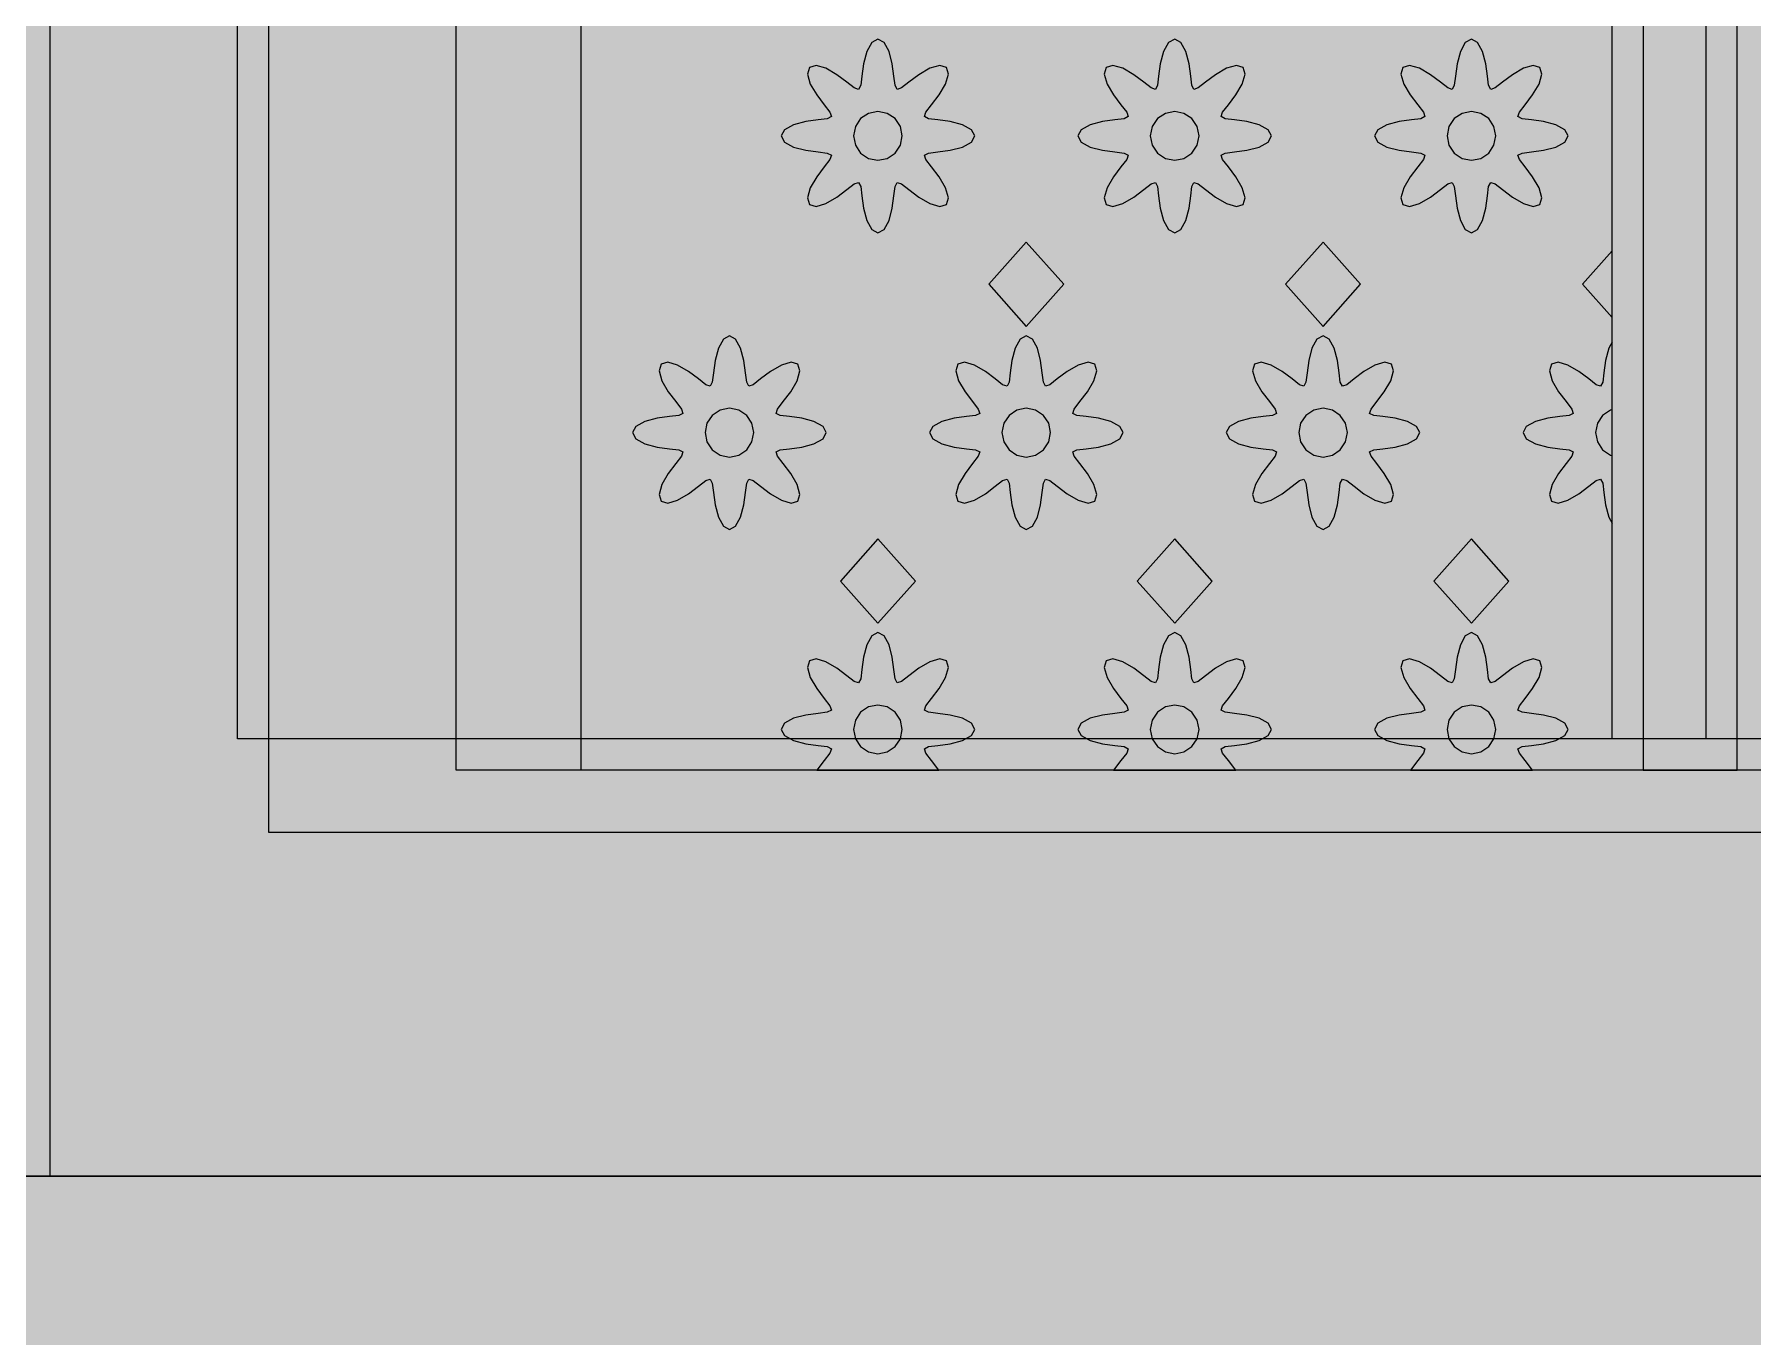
# Model space of a CAD drawing. Extents: x -18 to 1006, y -14 to 799.
# Drawn here: x 593.5 to 648.5, y 236.9 to 278.6 of the extents above; entities that cross this region are included whole.
import ezdxf

# ---------------------------------------------------------------- set-up
doc = ezdxf.new("R2010")
doc.units = 0
for name, color, linetype, lineweight, true_color in [('00_WHITE_BACKGROUND', 7, 'Continuous', 18, 0xffffff), ('01_STRUCTURE', 7, 'Continuous', 18, 0x000000), ('03_FRAMES_DOORS', 7, 'Continuous', 18, 0x000000), ('06_ORNAMENT', 7, 'Continuous', 18, 0x000000), ('07_RAILINGS', 7, 'Continuous', 18, 0x000000)]:
    doc.layers.add(name, color=color, linetype=linetype, lineweight=lineweight, true_color=true_color)

msp = doc.modelspace()

# ---------------------------------------------------------------- linework, layer by layer
at = {"layer": '00_WHITE_BACKGROUND', "color": 7, "lineweight": 18, "true_color": 0xffffff}
msp.add_solid([(-18, -14), (1006, -14), (-18, 799), (1006, 799)], dxfattribs=at)
at = {"layer": '01_STRUCTURE', "color": 7, "lineweight": 18, "true_color": 0x000000}
for points in [[(688, 499), (688, 524), (593, 524), (593, 242), (698, 242), (698, 243), (699, 243), (699, 499)], [(580, 242), (580, 24), (714, 24), (714, 242)]]:
    msp.add_lwpolyline(points, close=True, dxfattribs=at)
msp.add_lwpolyline([(692, 356), (692, 253), (601, 253), (601, 356)], dxfattribs=at)
at = {"layer": '03_FRAMES_DOORS', "color": 7, "lineweight": 18, "true_color": 0x000000}
msp.add_lwpolyline([(648, 365), (645, 365), (645, 255), (648, 255)], close=True, dxfattribs=at)
for points in [[(686, 350), (686, 255), (607, 255), (607, 350)], [(682, 346), (682, 255), (611, 255), (611, 346)]]:
    msp.add_lwpolyline(points, dxfattribs=at)
at = {"layer": '06_ORNAMENT', "color": 7, "lineweight": 18, "true_color": 0x000000}
for points in [[(623.4939, 275.49962), (623.20466, 275.65946), (622.81073, 275.76302), (622.4164, 275.81688), (622.12084, 275.85359), (621.98929, 275.92027), (622.03516, 276.06044), (622.21819, 276.29539), (622.45894, 276.61231), (622.66427, 276.96409), (622.75576, 277.28164), (622.69203, 277.49542), (622.47825, 277.55915), (622.1607, 277.46765), (621.80892, 277.26233), (621.492, 277.02158), (621.25706, 276.83854), (621.11689, 276.79268), (621.0502, 276.92422), (621.0135, 277.21978), (620.95963, 277.61412), (620.85608, 278.00805), (620.69623, 278.29729), (620.5, 278.40339), (620.30377, 278.29729), (620.14392, 278.00805), (620.04037, 277.61412), (619.9865, 277.21978), (619.9498, 276.92422), (619.88311, 276.79268), (619.74294, 276.83854), (619.508, 277.02158), (619.19108, 277.26233), (618.8393, 277.46765), (618.52175, 277.55915), (618.30797, 277.49542), (618.24424, 277.28164), (618.33573, 276.96409), (618.54106, 276.61231), (618.78181, 276.29539), (618.96484, 276.06044), (619.01071, 275.92027), (618.87916, 275.85359), (618.5836, 275.81688), (618.18927, 275.76302), (617.79534, 275.65946), (617.5061, 275.49962), (617.4, 275.30339), (617.5061, 275.10716), (617.79534, 274.94731), (618.18927, 274.84375), (618.5836, 274.78989), (618.87916, 274.75319), (619.01071, 274.6865), (618.96484, 274.54633), (618.78181, 274.31139), (618.54106, 273.99446), (618.33573, 273.64268), (618.24424, 273.32514), (618.30797, 273.11136), (618.52175, 273.04762), (618.8393, 273.13912), (619.19108, 273.34444), (619.508, 273.58519), (619.74294, 273.76823), (619.88311, 273.81409), (619.9498, 273.68255), (619.9865, 273.38699), (620.04037, 272.99266), (620.14392, 272.59872), (620.30377, 272.30949), (620.5, 272.20339), (620.69623, 272.30949), (620.85608, 272.59872), (620.95963, 272.99266), (621.0135, 273.38699), (621.0502, 273.68255), (621.11689, 273.81409), (621.25706, 273.76823), (621.492, 273.58519), (621.80892, 273.34444), (622.1607, 273.13912), (622.47825, 273.04762), (622.69203, 273.11136), (622.75576, 273.32514), (622.66427, 273.64268), (622.45894, 273.99446), (622.21819, 274.31139), (622.03516, 274.54633), (621.98929, 274.6865), (622.12084, 274.75319), (622.4164, 274.78989), (622.81073, 274.84375), (623.20466, 274.94731), (623.4939, 275.10716), (623.6, 275.30339)], [(632.9939, 275.49962), (632.70466, 275.65946), (632.31073, 275.76302), (631.9164, 275.81688), (631.62084, 275.85359), (631.48929, 275.92027), (631.53516, 276.06044), (631.71819, 276.29539), (631.95894, 276.61231), (632.16427, 276.96409), (632.25576, 277.28164), (632.19203, 277.49542), (631.97825, 277.55915), (631.6607, 277.46765), (631.30892, 277.26233), (630.992, 277.02158), (630.75706, 276.83854), (630.61689, 276.79268), (630.5502, 276.92422), (630.5135, 277.21978), (630.45963, 277.61412), (630.35608, 278.00805), (630.19623, 278.29729), (630, 278.40339), (629.80377, 278.29729), (629.64392, 278.00805), (629.54037, 277.61412), (629.4865, 277.21978), (629.4498, 276.92422), (629.38311, 276.79268), (629.24294, 276.83854), (629.008, 277.02158), (628.69108, 277.26233), (628.3393, 277.46765), (628.02175, 277.55915), (627.80797, 277.49542), (627.74424, 277.28164), (627.83573, 276.96409), (628.04106, 276.61231), (628.28181, 276.29539), (628.46484, 276.06044), (628.51071, 275.92027), (628.37916, 275.85359), (628.0836, 275.81688), (627.68927, 275.76302), (627.29534, 275.65946), (627.0061, 275.49962), (626.9, 275.30339), (627.0061, 275.10716), (627.29534, 274.94731), (627.68927, 274.84375), (628.0836, 274.78989), (628.37916, 274.75319), (628.51071, 274.6865), (628.46484, 274.54633), (628.28181, 274.31139), (628.04106, 273.99446), (627.83573, 273.64268), (627.74424, 273.32514), (627.80797, 273.11136), (628.02175, 273.04762), (628.3393, 273.13912), (628.69108, 273.34444), (629.008, 273.58519), (629.24294, 273.76823), (629.38311, 273.81409), (629.4498, 273.68255), (629.4865, 273.38699), (629.54037, 272.99266), (629.64392, 272.59872), (629.80377, 272.30949), (630, 272.20339), (630.19623, 272.30949), (630.35608, 272.59872), (630.45963, 272.99266), (630.5135, 273.38699), (630.5502, 273.68255), (630.61689, 273.81409), (630.75706, 273.76823), (630.992, 273.58519), (631.30892, 273.34444), (631.6607, 273.13912), (631.97825, 273.04762), (632.19203, 273.11136), (632.25576, 273.32514), (632.16427, 273.64268), (631.95894, 273.99446), (631.71819, 274.31139), (631.53516, 274.54633), (631.48929, 274.6865), (631.62084, 274.75319), (631.9164, 274.78989), (632.31073, 274.84375), (632.70466, 274.94731), (632.9939, 275.10716), (633.1, 275.30339)], [(642.4939, 275.49962), (642.20466, 275.65946), (641.81073, 275.76302), (641.4164, 275.81688), (641.12084, 275.85359), (640.98929, 275.92027), (641.03516, 276.06044), (641.21819, 276.29539), (641.45894, 276.61231), (641.66427, 276.96409), (641.75576, 277.28164), (641.69203, 277.49542), (641.47825, 277.55915), (641.1607, 277.46765), (640.80892, 277.26233), (640.492, 277.02158), (640.25706, 276.83854), (640.11689, 276.79268), (640.0502, 276.92422), (640.0135, 277.21978), (639.95963, 277.61412), (639.85608, 278.00805), (639.69623, 278.29729), (639.5, 278.40339), (639.30377, 278.29729), (639.14392, 278.00805), (639.04037, 277.61412), (638.9865, 277.21978), (638.9498, 276.92422), (638.88311, 276.79268), (638.74294, 276.83854), (638.508, 277.02158), (638.19108, 277.26233), (637.8393, 277.46765), (637.52175, 277.55915), (637.30797, 277.49542), (637.24424, 277.28164), (637.33573, 276.96409), (637.54106, 276.61231), (637.78181, 276.29539), (637.96484, 276.06044), (638.01071, 275.92027), (637.87916, 275.85359), (637.5836, 275.81688), (637.18927, 275.76302), (636.79534, 275.65946), (636.5061, 275.49962), (636.4, 275.30339), (636.5061, 275.10716), (636.79534, 274.94731), (637.18927, 274.84375), (637.5836, 274.78989), (637.87916, 274.75319), (638.01071, 274.6865), (637.96484, 274.54633), (637.78181, 274.31139), (637.54106, 273.99446), (637.33573, 273.64268), (637.24424, 273.32514), (637.30797, 273.11136), (637.52175, 273.04762), (637.8393, 273.13912), (638.19108, 273.34444), (638.508, 273.58519), (638.74294, 273.76823), (638.88311, 273.81409), (638.9498, 273.68255), (638.9865, 273.38699), (639.04037, 272.99266), (639.14392, 272.59872), (639.30377, 272.30949), (639.5, 272.20339), (639.69623, 272.30949), (639.85608, 272.59872), (639.95963, 272.99266), (640.0135, 273.38699), (640.0502, 273.68255), (640.11689, 273.81409), (640.25706, 273.76823), (640.492, 273.58519), (640.80892, 273.34444), (641.1607, 273.13912), (641.47825, 273.04762), (641.69203, 273.11136), (641.75576, 273.32514), (641.66427, 273.64268), (641.45894, 273.99446), (641.21819, 274.31139), (641.03516, 274.54633), (640.98929, 274.6865), (641.12084, 274.75319), (641.4164, 274.78989), (641.81073, 274.84375), (642.20466, 274.94731), (642.4939, 275.10716), (642.6, 275.30339)], [(621.22063, 275.60188), (621.05154, 275.85493), (620.79849, 276.02401), (620.5, 276.08339), (620.20151, 276.02401), (619.94846, 275.85493), (619.77937, 275.60188), (619.72, 275.30339), (619.77937, 275.00489), (619.94846, 274.75184), (620.20151, 274.58276), (620.5, 274.52339), (620.79849, 274.58276), (621.05154, 274.75184), (621.22063, 275.00489), (621.28, 275.30339)], [(630.72063, 275.60188), (630.55154, 275.85493), (630.29849, 276.02401), (630, 276.08339), (629.70151, 276.02401), (629.44846, 275.85493), (629.27937, 275.60188), (629.22, 275.30339), (629.27937, 275.00489), (629.44846, 274.75184), (629.70151, 274.58276), (630, 274.52339), (630.29849, 274.58276), (630.55154, 274.75184), (630.72063, 275.00489), (630.78, 275.30339)], [(640.22063, 275.60188), (640.05154, 275.85493), (639.79849, 276.02401), (639.5, 276.08339), (639.20151, 276.02401), (638.94846, 275.85493), (638.77937, 275.60188), (638.72, 275.30339), (638.77937, 275.00489), (638.94846, 274.75184), (639.20151, 274.58276), (639.5, 274.52339), (639.79849, 274.58276), (640.05154, 274.75184), (640.22063, 275.00489), (640.28, 275.30339)], [(624.05, 270.55339), (625.25, 269.20339), (626.45, 270.55339), (625.25, 271.90339)], [(633.55, 270.55339), (634.75, 269.20339), (635.95, 270.55339), (634.75, 271.90339)], [(643.05, 270.55339), (644, 269.48464), (644, 271.62214)], [(618.7439, 265.99962), (618.45466, 266.15946), (618.06073, 266.26302), (617.6664, 266.31688), (617.37084, 266.35359), (617.23929, 266.42027), (617.28516, 266.56044), (617.46819, 266.79539), (617.70894, 267.11231), (617.91427, 267.46409), (618.00576, 267.78164), (617.94203, 267.99542), (617.72825, 268.05915), (617.4107, 267.96765), (617.05892, 267.76233), (616.742, 267.52158), (616.50706, 267.33854), (616.36689, 267.29268), (616.3002, 267.42422), (616.2635, 267.71978), (616.20963, 268.11412), (616.10608, 268.50805), (615.94623, 268.79729), (615.75, 268.90339), (615.55377, 268.79729), (615.39392, 268.50805), (615.29037, 268.11412), (615.2365, 267.71978), (615.1998, 267.42422), (615.13311, 267.29268), (614.99294, 267.33854), (614.758, 267.52158), (614.44108, 267.76233), (614.0893, 267.96765), (613.77175, 268.05915), (613.55797, 267.99542), (613.49424, 267.78164), (613.58573, 267.46409), (613.79106, 267.11231), (614.03181, 266.79539), (614.21484, 266.56044), (614.26071, 266.42027), (614.12916, 266.35359), (613.8336, 266.31688), (613.43927, 266.26302), (613.04534, 266.15946), (612.7561, 265.99962), (612.65, 265.80339), (612.7561, 265.60716), (613.04534, 265.44731), (613.43927, 265.34375), (613.8336, 265.28989), (614.12916, 265.25319), (614.26071, 265.1865), (614.21484, 265.04633), (614.03181, 264.81139), (613.79106, 264.49446), (613.58573, 264.14268), (613.49424, 263.82514), (613.55797, 263.61136), (613.77175, 263.54762), (614.0893, 263.63912), (614.44108, 263.84444), (614.758, 264.08519), (614.99294, 264.26823), (615.13311, 264.31409), (615.1998, 264.18255), (615.2365, 263.88699), (615.29037, 263.49266), (615.39392, 263.09872), (615.55377, 262.80949), (615.75, 262.70339), (615.94623, 262.80949), (616.10608, 263.09872), (616.20963, 263.49266), (616.2635, 263.88699), (616.3002, 264.18255), (616.36689, 264.31409), (616.50706, 264.26823), (616.742, 264.08519), (617.05892, 263.84444), (617.4107, 263.63912), (617.72825, 263.54762), (617.94203, 263.61136), (618.00576, 263.82514), (617.91427, 264.14268), (617.70894, 264.49446), (617.46819, 264.81139), (617.28516, 265.04633), (617.23929, 265.1865), (617.37084, 265.25319), (617.6664, 265.28989), (618.06073, 265.34375), (618.45466, 265.44731), (618.7439, 265.60716), (618.85, 265.80339)], [(628.2439, 265.99962), (627.95466, 266.15946), (627.56073, 266.26302), (627.1664, 266.31688), (626.87084, 266.35359), (626.73929, 266.42027), (626.78516, 266.56044), (626.96819, 266.79539), (627.20894, 267.11231), (627.41427, 267.46409), (627.50576, 267.78164), (627.44203, 267.99542), (627.22825, 268.05915), (626.9107, 267.96765), (626.55892, 267.76233), (626.242, 267.52158), (626.00706, 267.33854), (625.86689, 267.29268), (625.8002, 267.42422), (625.7635, 267.71978), (625.70963, 268.11412), (625.60608, 268.50805), (625.44623, 268.79729), (625.25, 268.90339), (625.05377, 268.79729), (624.89392, 268.50805), (624.79037, 268.11412), (624.7365, 267.71978), (624.6998, 267.42422), (624.63311, 267.29268), (624.49294, 267.33854), (624.258, 267.52158), (623.94108, 267.76233), (623.5893, 267.96765), (623.27175, 268.05915), (623.05797, 267.99542), (622.99424, 267.78164), (623.08573, 267.46409), (623.29106, 267.11231), (623.53181, 266.79539), (623.71484, 266.56044), (623.76071, 266.42027), (623.62916, 266.35359), (623.3336, 266.31688), (622.93927, 266.26302), (622.54534, 266.15946), (622.2561, 265.99962), (622.15, 265.80339), (622.2561, 265.60716), (622.54534, 265.44731), (622.93927, 265.34375), (623.3336, 265.28989), (623.62916, 265.25319), (623.76071, 265.1865), (623.71484, 265.04633), (623.53181, 264.81139), (623.29106, 264.49446), (623.08573, 264.14268), (622.99424, 263.82514), (623.05797, 263.61136), (623.27175, 263.54762), (623.5893, 263.63912), (623.94108, 263.84444), (624.258, 264.08519), (624.49294, 264.26823), (624.63311, 264.31409), (624.6998, 264.18255), (624.7365, 263.88699), (624.79037, 263.49266), (624.89392, 263.09872), (625.05377, 262.80949), (625.25, 262.70339), (625.44623, 262.80949), (625.60608, 263.09872), (625.70963, 263.49266), (625.7635, 263.88699), (625.8002, 264.18255), (625.86689, 264.31409), (626.00706, 264.26823), (626.242, 264.08519), (626.55892, 263.84444), (626.9107, 263.63912), (627.22825, 263.54762), (627.44203, 263.61136), (627.50576, 263.82514), (627.41427, 264.14268), (627.20894, 264.49446), (626.96819, 264.81139), (626.78516, 265.04633), (626.73929, 265.1865), (626.87084, 265.25319), (627.1664, 265.28989), (627.56073, 265.34375), (627.95466, 265.44731), (628.2439, 265.60716), (628.35, 265.80339)], [(637.7439, 265.99962), (637.45466, 266.15946), (637.06073, 266.26302), (636.6664, 266.31688), (636.37084, 266.35359), (636.23929, 266.42027), (636.28516, 266.56044), (636.46819, 266.79539), (636.70894, 267.11231), (636.91427, 267.46409), (637.00576, 267.78164), (636.94203, 267.99542), (636.72825, 268.05915), (636.4107, 267.96765), (636.05892, 267.76233), (635.742, 267.52158), (635.50706, 267.33854), (635.36689, 267.29268), (635.3002, 267.42422), (635.2635, 267.71978), (635.20963, 268.11412), (635.10608, 268.50805), (634.94623, 268.79729), (634.75, 268.90339), (634.55377, 268.79729), (634.39392, 268.50805), (634.29037, 268.11412), (634.2365, 267.71978), (634.1998, 267.42422), (634.13311, 267.29268), (633.99294, 267.33854), (633.758, 267.52158), (633.44108, 267.76233), (633.0893, 267.96765), (632.77175, 268.05915), (632.55797, 267.99542), (632.49424, 267.78164), (632.58573, 267.46409), (632.79106, 267.11231), (633.03181, 266.79539), (633.21484, 266.56044), (633.26071, 266.42027), (633.12916, 266.35359), (632.8336, 266.31688), (632.43927, 266.26302), (632.04534, 266.15946), (631.7561, 265.99962), (631.65, 265.80339), (631.7561, 265.60716), (632.04534, 265.44731), (632.43927, 265.34375), (632.8336, 265.28989), (633.12916, 265.25319), (633.26071, 265.1865), (633.21484, 265.04633), (633.03181, 264.81139), (632.79106, 264.49446), (632.58573, 264.14268), (632.49424, 263.82514), (632.55797, 263.61136), (632.77175, 263.54762), (633.0893, 263.63912), (633.44108, 263.84444), (633.758, 264.08519), (633.99294, 264.26823), (634.13311, 264.31409), (634.1998, 264.18255), (634.2365, 263.88699), (634.29037, 263.49266), (634.39392, 263.09872), (634.55377, 262.80949), (634.75, 262.70339), (634.94623, 262.80949), (635.10608, 263.09872), (635.20963, 263.49266), (635.2635, 263.88699), (635.3002, 264.18255), (635.36689, 264.31409), (635.50706, 264.26823), (635.742, 264.08519), (636.05892, 263.84444), (636.4107, 263.63912), (636.72825, 263.54762), (636.94203, 263.61136), (637.00576, 263.82514), (636.91427, 264.14268), (636.70894, 264.49446), (636.46819, 264.81139), (636.28516, 265.04633), (636.23929, 265.1865), (636.37084, 265.25319), (636.6664, 265.28989), (637.06073, 265.34375), (637.45466, 265.44731), (637.7439, 265.60716), (637.85, 265.80339)], [(643.89392, 268.50805), (643.79037, 268.11412), (643.7365, 267.71978), (643.6998, 267.42422), (643.63311, 267.29268), (643.49294, 267.33854), (643.258, 267.52158), (642.94108, 267.76233), (642.5893, 267.96765), (642.27175, 268.05915), (642.05797, 267.99542), (641.99424, 267.78164), (642.08573, 267.46409), (642.29106, 267.11231), (642.53181, 266.79539), (642.71484, 266.56044), (642.76071, 266.42027), (642.62916, 266.35359), (642.3336, 266.31688), (641.93927, 266.26302), (641.54534, 266.15946), (641.2561, 265.99962), (641.15, 265.80339), (641.2561, 265.60716), (641.54534, 265.44731), (641.93927, 265.34375), (642.3336, 265.28989), (642.62916, 265.25319), (642.76071, 265.1865), (642.71484, 265.04633), (642.53181, 264.81139), (642.29106, 264.49446), (642.08573, 264.14268), (641.99424, 263.82514), (642.05797, 263.61136), (642.27175, 263.54762), (642.5893, 263.63912), (642.94108, 263.84444), (643.258, 264.08519), (643.49294, 264.26823), (643.63311, 264.31409), (643.6998, 264.18255), (643.7365, 263.88699), (643.79037, 263.49266), (643.89392, 263.09872), (644, 262.90678), (644, 268.69999)], [(616.47063, 266.10188), (616.30154, 266.35493), (616.04849, 266.52401), (615.75, 266.58339), (615.45151, 266.52401), (615.19846, 266.35493), (615.02937, 266.10188), (614.97, 265.80339), (615.02937, 265.50489), (615.19846, 265.25184), (615.45151, 265.08276), (615.75, 265.02339), (616.04849, 265.08276), (616.30154, 265.25184), (616.47063, 265.50489), (616.53, 265.80339)], [(625.97063, 266.10188), (625.80154, 266.35493), (625.54849, 266.52401), (625.25, 266.58339), (624.95151, 266.52401), (624.69846, 266.35493), (624.52937, 266.10188), (624.47, 265.80339), (624.52937, 265.50489), (624.69846, 265.25184), (624.95151, 265.08276), (625.25, 265.02339), (625.54849, 265.08276), (625.80154, 265.25184), (625.97063, 265.50489), (626.03, 265.80339)], [(635.47063, 266.10188), (635.30154, 266.35493), (635.04849, 266.52401), (634.75, 266.58339), (634.45151, 266.52401), (634.19846, 266.35493), (634.02937, 266.10188), (633.97, 265.80339), (634.02937, 265.50489), (634.19846, 265.25184), (634.45151, 265.08276), (634.75, 265.02339), (635.04849, 265.08276), (635.30154, 265.25184), (635.47063, 265.50489), (635.53, 265.80339)], [(643.95151, 266.52401), (643.69846, 266.35493), (643.52937, 266.10188), (643.47, 265.80339), (643.52937, 265.50489), (643.69846, 265.25184), (643.95151, 265.08276), (644, 265.07311), (644, 266.53366)], [(619.3, 261.05339), (620.5, 259.70339), (621.7, 261.05339), (620.5, 262.40339)], [(628.8, 261.05339), (630, 259.70339), (631.2, 261.05339), (630, 262.40339)], [(638.3, 261.05339), (639.5, 259.70339), (640.7, 261.05339), (639.5, 262.40339)], [(622.21819, 255.31139), (622.03516, 255.54633), (621.98929, 255.6865), (622.12084, 255.75319), (622.4164, 255.78989), (622.81073, 255.84375), (623.20466, 255.94731), (623.4939, 256.10716), (623.6, 256.30339), (623.4939, 256.49962), (623.20466, 256.65946), (622.81073, 256.76302), (622.4164, 256.81688), (622.12084, 256.85359), (621.98929, 256.92027), (622.03516, 257.06044), (622.21819, 257.29539), (622.45894, 257.61231), (622.66427, 257.96409), (622.75576, 258.28164), (622.69203, 258.49542), (622.47825, 258.55915), (622.1607, 258.46765), (621.80892, 258.26233), (621.492, 258.02158), (621.25706, 257.83854), (621.11689, 257.79268), (621.0502, 257.92422), (621.0135, 258.21978), (620.95963, 258.61412), (620.85608, 259.00805), (620.69623, 259.29729), (620.5, 259.40339), (620.30377, 259.29729), (620.14392, 259.00805), (620.04037, 258.61412), (619.9865, 258.21978), (619.9498, 257.92422), (619.88311, 257.79268), (619.74294, 257.83854), (619.508, 258.02158), (619.19108, 258.26233), (618.8393, 258.46765), (618.52175, 258.55915), (618.30797, 258.49542), (618.24424, 258.28164), (618.33573, 257.96409), (618.54106, 257.61231), (618.78181, 257.29539), (618.96484, 257.06044), (619.01071, 256.92027), (618.87916, 256.85359), (618.5836, 256.81688), (618.18927, 256.76302), (617.79534, 256.65946), (617.5061, 256.49962), (617.4, 256.30339), (617.5061, 256.10716), (617.79534, 255.94731), (618.18927, 255.84375), (618.5836, 255.78989), (618.87916, 255.75319), (619.01071, 255.6865), (618.96484, 255.54633), (618.78181, 255.31139), (618.54526, 255), (622.45474, 255)], [(631.71819, 255.31139), (631.53516, 255.54633), (631.48929, 255.6865), (631.62084, 255.75319), (631.9164, 255.78989), (632.31073, 255.84375), (632.70466, 255.94731), (632.9939, 256.10716), (633.1, 256.30339), (632.9939, 256.49962), (632.70466, 256.65946), (632.31073, 256.76302), (631.9164, 256.81688), (631.62084, 256.85359), (631.48929, 256.92027), (631.53516, 257.06044), (631.71819, 257.29539), (631.95894, 257.61231), (632.16427, 257.96409), (632.25576, 258.28164), (632.19203, 258.49542), (631.97825, 258.55915), (631.6607, 258.46765), (631.30892, 258.26233), (630.992, 258.02158), (630.75706, 257.83854), (630.61689, 257.79268), (630.5502, 257.92422), (630.5135, 258.21978), (630.45963, 258.61412), (630.35608, 259.00805), (630.19623, 259.29729), (630, 259.40339), (629.80377, 259.29729), (629.64392, 259.00805), (629.54037, 258.61412), (629.4865, 258.21978), (629.4498, 257.92422), (629.38311, 257.79268), (629.24294, 257.83854), (629.008, 258.02158), (628.69108, 258.26233), (628.3393, 258.46765), (628.02175, 258.55915), (627.80797, 258.49542), (627.74424, 258.28164), (627.83573, 257.96409), (628.04106, 257.61231), (628.28181, 257.29539), (628.46484, 257.06044), (628.51071, 256.92027), (628.37916, 256.85359), (628.0836, 256.81688), (627.68927, 256.76302), (627.29534, 256.65946), (627.0061, 256.49962), (626.9, 256.30339), (627.0061, 256.10716), (627.29534, 255.94731), (627.68927, 255.84375), (628.0836, 255.78989), (628.37916, 255.75319), (628.51071, 255.6865), (628.46484, 255.54633), (628.28181, 255.31139), (628.04526, 255), (631.95474, 255)], [(641.21819, 255.31139), (641.03516, 255.54633), (640.98929, 255.6865), (641.12084, 255.75319), (641.4164, 255.78989), (641.81073, 255.84375), (642.20466, 255.94731), (642.4939, 256.10716), (642.6, 256.30339), (642.4939, 256.49962), (642.20466, 256.65946), (641.81073, 256.76302), (641.4164, 256.81688), (641.12084, 256.85359), (640.98929, 256.92027), (641.03516, 257.06044), (641.21819, 257.29539), (641.45894, 257.61231), (641.66427, 257.96409), (641.75576, 258.28164), (641.69203, 258.49542), (641.47825, 258.55915), (641.1607, 258.46765), (640.80892, 258.26233), (640.492, 258.02158), (640.25706, 257.83854), (640.11689, 257.79268), (640.0502, 257.92422), (640.0135, 258.21978), (639.95963, 258.61412), (639.85608, 259.00805), (639.69623, 259.29729), (639.5, 259.40339), (639.30377, 259.29729), (639.14392, 259.00805), (639.04037, 258.61412), (638.9865, 258.21978), (638.9498, 257.92422), (638.88311, 257.79268), (638.74294, 257.83854), (638.508, 258.02158), (638.19108, 258.26233), (637.8393, 258.46765), (637.52175, 258.55915), (637.30797, 258.49542), (637.24424, 258.28164), (637.33573, 257.96409), (637.54106, 257.61231), (637.78181, 257.29539), (637.96484, 257.06044), (638.01071, 256.92027), (637.87916, 256.85359), (637.5836, 256.81688), (637.18927, 256.76302), (636.79534, 256.65946), (636.5061, 256.49962), (636.4, 256.30339), (636.5061, 256.10716), (636.79534, 255.94731), (637.18927, 255.84375), (637.5836, 255.78989), (637.87916, 255.75319), (638.01071, 255.6865), (637.96484, 255.54633), (637.78181, 255.31139), (637.54526, 255), (641.45474, 255)], [(621.22063, 256.60188), (621.05154, 256.85493), (620.79849, 257.02401), (620.5, 257.08339), (620.20151, 257.02401), (619.94846, 256.85493), (619.77937, 256.60188), (619.72, 256.30339), (619.77937, 256.00489), (619.94846, 255.75184), (620.20151, 255.58276), (620.5, 255.52339), (620.79849, 255.58276), (621.05154, 255.75184), (621.22063, 256.00489), (621.28, 256.30339)], [(630.72063, 256.60188), (630.55154, 256.85493), (630.29849, 257.02401), (630, 257.08339), (629.70151, 257.02401), (629.44846, 256.85493), (629.27937, 256.60188), (629.22, 256.30339), (629.27937, 256.00489), (629.44846, 255.75184), (629.70151, 255.58276), (630, 255.52339), (630.29849, 255.58276), (630.55154, 255.75184), (630.72063, 256.00489), (630.78, 256.30339)], [(640.22063, 256.60188), (640.05154, 256.85493), (639.79849, 257.02401), (639.5, 257.08339), (639.20151, 257.02401), (638.94846, 256.85493), (638.77937, 256.60188), (638.72, 256.30339), (638.77937, 256.00489), (638.94846, 255.75184), (639.20151, 255.58276), (639.5, 255.52339), (639.79849, 255.58276), (640.05154, 255.75184), (640.22063, 256.00489), (640.28, 256.30339)]]:
    msp.add_lwpolyline(points, close=True, dxfattribs=at)
at = {"layer": '07_RAILINGS', "color": 7, "lineweight": 18, "true_color": 0x000000}
for points in [[(594, 242), (698, 242), (698, 243), (699, 243), (699, 298), (594, 298)], [(693, 294), (693, 256), (600, 256), (600, 294)], [(647, 294), (647, 256), (644, 256), (644, 294)]]:
    msp.add_lwpolyline(points, close=True, dxfattribs=at)

doc.saveas('drawing.dxf')
